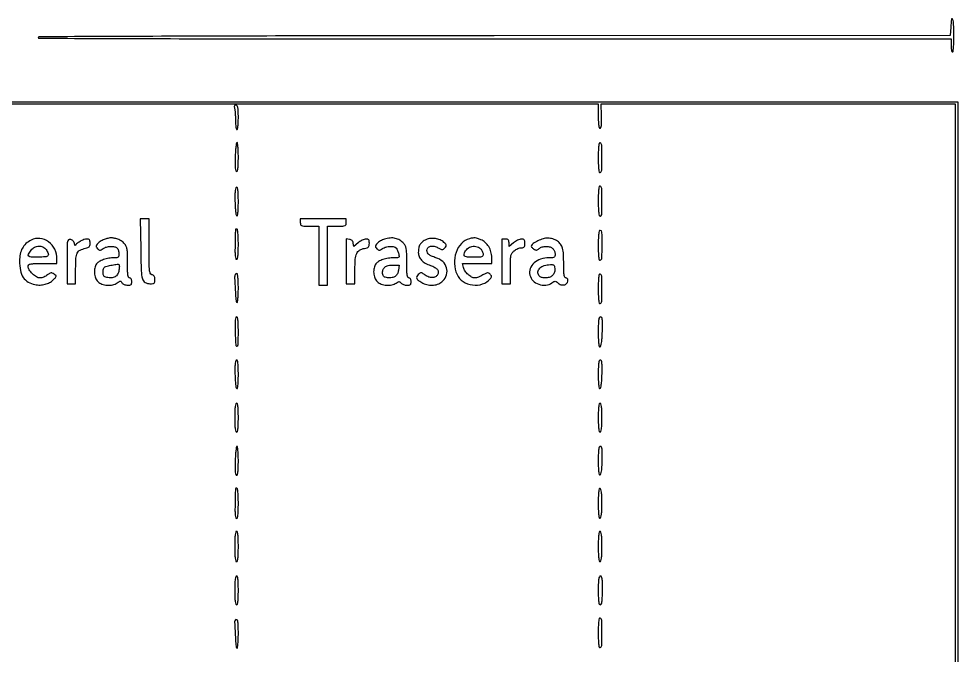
# Model space of a CAD drawing. Extents: x 0 to 1465, y 68 to 977.
# Drawn here: x 813 to 1465, y 528 to 970 of the extents above; entities that cross this region are included whole.
import ezdxf

# ---------------------------------------------------------------- set-up
doc = ezdxf.new("R2010")
doc.units = 0

msp = doc.modelspace()

# ---------------------------------------------------------------- linework, layer by layer
for points in [[(1459.799904, 964.25), (1459.5, 958.5), (1142.75, 958.24844, 0.000205), (1003.057081, 958.080103, 0.000583), (905.624215, 957.80913, 0.000019), (826.493348, 957.493778, 0.413035), (826, 956.99844, 0.413269), (826.493743, 956.503101, 0.000019), (905.623824, 956.250787, 0.000583), (1003.10612, 956.057325, 0.000205), (1143, 956), (1460, 956), (1460, 951.5, 0.020945), (1460.072283, 949.775243, 0.033738), (1460.29375, 948.321875, 0.036969), (1460.611488, 947.267028, 0.31052), (1461, 947, 0.377473), (1461.433932, 947.382029, 0.010078), (1461.728261, 950.125, 0.014876), (1461.935375, 953.755364, 0.00681), (1462, 958.5, 0.010624), (1461.836336, 966.201816, 0.080912), (1461.104212, 969.741334, 0.77395), (1460.324751, 969.653706, 0.022361)], [(962.369714, 907.75, -0.038671), (962.604285, 906.493308, -0.008703), (962.799577, 904.325, -0.008973), (962.936831, 901.80781, -0.008586), (962.986345, 899.25, 0.014665), (963.062694, 896.82803, 0.024991), (963.286579, 894.815914, 0.022805), (963.602215, 893.308344, 0.342192), (964, 893, 0.362465), (964.417447, 893.348392, 0.015687), (964.720588, 895.375, 0.019442), (964.93272, 898.081088, 0.009838), (965, 901.5, 0.005967), (964.944391, 906.159649, 0.041043), (964.702452, 908.435538, 0.110082), (964.209639, 909.578053, 0.240557), (963.383369, 910, 0.089952), (962.663717, 909.869475, 0.199763), (962.26462, 909.4953, 0.136451), (962.162127, 908.826446, 0.035681)], [(962.816413, 873.997821, 0.005862), (962.718812, 869.093941, 0.025322), (962.842475, 866.182956, 0.042054), (963.151554, 864.456479, 0.340106), (963.75, 863.997821, 0.335055), (964.354889, 864.45608, 0.0379), (964.718696, 866.249945, 0.024792), (964.939551, 869.198871, 0.006295), (965, 874, 0.008691), (964.933131, 877.846718, 0.014582), (964.72666, 881.072155, 0.008297), (964.440535, 883.670371, 0.377694), (964.066413, 884, 0.369049), (963.683305, 883.672644, 0.008074), (963.314121, 881.06186, 0.014432), (963.004912, 877.832746, 0.008745)], [(1215, 873.5, 0.005253), (1215.05541, 868.226153, 0.02509), (1215.269531, 865.223177, 0.048201), (1215.637577, 863.559192, 0.416487), (1216.25, 863.250015, 0.313007), (1217.412325, 864.80353, 0.009015), (1217.565599, 873.501354, 0.009017), (1217.40518, 882.198977, 0.312783), (1216.241614, 883.752795, 0.418472), (1215.634569, 883.443745, 0.046714), (1215.2694, 881.762457, 0.024836), (1215.055632, 878.7504, 0.005298)], [(962.671869, 843.276329, 0.008659), (962.812955, 839.24586, 0.017758), (963.090115, 836.098031, 0.01432), (963.452198, 833.733832, 0.273648), (963.921869, 833.19271, 0.446977), (964.415409, 833.474589, 0.025199), (964.73218, 835.427424, 0.020863), (964.939628, 838.442168, 0.006746), (965, 842.916667, 0.006226), (964.939666, 847.761634, 0.024612), (964.719001, 850.73334, 0.037548), (964.355575, 852.541084, 0.336145), (963.75, 853.000285, 0.33532), (963.150774, 852.547725, 0.041637), (962.815895, 850.84008, 0.025756), (962.647714, 847.989095, 0.006274)], [(1215, 843.583333, 0.005856), (1215.059795, 838.47847, 0.023539), (1215.279528, 835.366667, 0.035257), (1215.640616, 833.469177, 0.340364), (1216.25, 832.999997, 0.404898), (1217.423572, 834.136701, 0.008203), (1217.563461, 843.157611, 0.008478), (1217.402163, 852.189974, 0.31324), (1216.231317, 853.756228, 0.419933), (1215.631474, 853.448964, 0.045483), (1215.269391, 851.761419, 0.024716), (1215.055955, 848.761677, 0.005403)], [(897.177597, 810.151188, 0.004246), (897.542438, 794.923043, 0.057145), (898.356178, 789.412546, 0.194931), (900.217918, 786.942139, 0.135813), (903.622445, 786, 0.023126), (905.573532, 786.090292, 0.154753), (906.457152, 786.463421, 0.183073), (906.885071, 787.242956, 0.034988), (907, 788.883369, 0.041839), (906.886488, 790.237546, 0.091163), (906.531244, 791.213522, 0.111474), (905.909102, 791.877426, 0.085218), (905, 792.289749, -0.229391), (903.854982, 793.267488, -0.078022), (903.283035, 795.440824, -0.023636), (903.042628, 799.860568, -0.001769), (903, 811.90638), (903, 831), (899.927597, 831), (896.855195, 831)], [(1008, 828.5, 0.077921), (1008.225912, 827.059174, 0.226921), (1008.9, 826.346154, 0.085635), (1010.376461, 826.052512, 0.006367), (1014.5, 826), (1021, 826), (1021, 805.5), (1021, 785), (1024, 785), (1027, 785), (1027, 805.5), (1027, 826), (1033.5, 826, 0.006367), (1037.623539, 826.052512, 0.085635), (1039.1, 826.346154, 0.226921), (1039.774088, 827.059174, 0.077921), (1040, 828.5), (1040, 831), (1024, 831), (1008, 831)], [(962.962434, 823.75, 0.031275), (962.945052, 823.549828, 0.000071), (962.873501, 820.562424, 0.000475), (962.796581, 817.197337, 0.000296), (962.712434, 813.249743, 0.005826), (962.66709, 808.250546, 0.02458), (962.822087, 805.257065, 0.039314), (963.147425, 803.463809, 0.340555), (963.75, 802.999743, 0.339645), (964.358759, 803.467391, 0.035621), (964.720232, 805.349994, 0.023711), (964.940117, 808.438518, 0.005915), (965, 813.5, 0.007593), (964.934656, 817.802535, 0.016146), (964.72619, 821.125, 0.011579), (964.429243, 823.627482, 0.373418), (964, 824, 0.023523), (963.614141, 823.981837, 0.035607), (963.282715, 823.926563, 0.0392), (963.038198, 823.84694, 0.262942)], [(1215, 812.416667, 0.005301), (1215.05546, 807.186212, 0.025289), (1215.269682, 804.206563, 0.048798), (1215.638158, 802.557675, 0.415519), (1216.25, 802.25011, 0.311408), (1217.478239, 803.882024, 0.009339), (1217.682277, 812.856976, 0.009048), (1217.556467, 821.816311, 0.404832), (1216.334114, 823, 0.325781), (1215.669269, 822.515379, 0.046446), (1215.281515, 820.766786, 0.025907), (1215.057938, 817.734276, 0.005448)], [(821.019933, 816.283535, 0.067781), (817.49214, 813.823389, 0.080222), (814.981521, 810.630806, 0.075289), (813.497447, 806.639583, 0.05147), (813, 801.819998, 0.048408), (813.63835, 795.242012, 0.096431), (815.599306, 790.41318, 0.114415), (818.954385, 787.192631, 0.088142), (823.715544, 785.393586, 0.052248), (827.320188, 785.10081, 0.05746), (830.789353, 785.583151, 0.060726), (833.887255, 786.799872, 0.072589), (836.399383, 788.67211, 0.009405), (838.076013, 790.413028, 0.151135), (838.425371, 791.140373, 0.252666), (838.200476, 791.76189, 0.029413), (837.000783, 792.712005, 0.044548), (835.787984, 793.409593, 0.143848), (834.877665, 793.544571, 0.111112), (833.900593, 793.176966, 0.021341), (832.354465, 792.064182, -0.039022), (831.170517, 791.274011, -0.030911), (829.78378, 790.606353, -0.031818), (828.411927, 790.146724, -0.06501), (827.288218, 790, -0.13978), (824.859058, 790.692629, -0.051886), (822.023145, 792.889959, -0.051873), (819.718649, 795.602392, -0.151291), (819, 797.923077, -0.173617), (819.409332, 799.066382, -0.171246), (820.453704, 799.698077, -0.047515), (822.771992, 799.953708, -0.003716), (829, 800), (839, 800), (839, 803.032119, 0.11153), (837.448544, 809.900952, 0.123467), (833.122722, 815.142523, 0.134568), (827.151376, 817.442149, 0.14441)], [(846, 801.569551), (846, 786), (849, 786), (852, 786), (852, 796.345012, -0.014443), (852.214863, 803.781596, -0.097271), (853.129305, 807.337586, -0.167419), (855.103506, 809.343637, -0.066157), (858.815617, 810.613123, 0.032274), (860.518434, 811.069614, 0.127641), (861.417717, 811.659254, 0.141765), (861.865378, 812.574561, 0.043333), (862, 814.125, 0.033303), (861.903662, 815.569769, 0.124823), (861.567765, 816.407037, 0.16534), (860.935776, 816.851758, 0.071492), (859.904292, 817, 0.091986), (857.764911, 816.603055, 0.035514), (855.020875, 815.318219, 0.031689), (852.59095, 813.752943, 0.212909), (851.90032, 812.534392, -0.40409), (851.78582, 812.436637, -0.25921), (851.626847, 812.538228, -0.043342), (851.382729, 813.102556, -0.012966), (851.109325, 814, 0.061716), (850.673094, 815.052085, 0.070914), (850.008654, 815.911881, 0.075001), (849.16617, 816.51532, 0.082228), (848.209006, 816.819551, 0.228371), (846.958763, 816.425425, 0.169734), (846.280339, 815.122659, 0.034184), (846.037066, 811.907125, 0.001793)], [(872.418665, 816.924925, 0.037668), (871.103413, 816.433026, 0.026106), (869.698499, 815.691961, 0.026422), (868.416637, 814.8329, 0.048031), (867.485507, 813.983986, 0.02094), (866.45141, 812.740418, 0.146045), (866.174762, 812.009382, 0.180543), (866.37503, 811.327082, 0.035681), (867.22417, 810.347258, 0.0367), (868.210625, 809.495882, 0.163082), (868.928567, 809.261665, 0.130992), (869.732731, 809.482901, 0.020513), (871.129834, 810.378386, -0.084238), (873.455182, 811.481457, -0.057885), (876.34281, 811.945127, -0.060477), (879.053665, 811.735337, -0.147904), (880.8, 810.8, -0.087124), (881.260981, 810.142664, -0.036597), (881.6475, 809.13, -0.034792), (881.911466, 807.960023, -0.038105), (882, 806.8, -0.037213), (881.8833, 805.234156, -0.179356), (881.459323, 804.464886, -0.153517), (880.592748, 804.090835, -0.025283), (878.75, 803.994423, 0.040735), (874.956046, 803.678261, 0.042663), (871.323905, 802.751441, 0.046604), (868.330176, 801.384772, 0.110038), (866.529483, 799.73863, 0.098128), (865.257371, 796.854329, 0.073863), (865.006392, 793.388791, 0.074489), (865.771246, 790.029509, 0.103575), (867.454545, 787.454545, 0.112101), (870.188599, 785.732312, 0.069829), (873.918108, 784.97852, 0.068745), (877.779729, 785.277523, 0.099442), (880.905739, 786.64653, -0.014196), (882.346704, 787.596014, -0.139451), (883.039473, 787.793061, -0.225069), (883.567951, 787.542479, -0.043796), (884.177935, 786.64653, 0.106433), (884.751087, 785.996033, 0.058657), (885.675563, 785.467602, 0.05277), (886.819279, 785.117996, 0.04784), (888.04969, 785, 0.031251), (889.628623, 785.098784, 0.145514), (890.454969, 785.461842, 0.171226), (890.874566, 786.18017, 0.047412), (891, 787.5, 0.04716), (890.90137, 788.543379, 0.088208), (890.6, 789.333333, 0.118484), (890.11998, 789.822179, 0.140575), (889.5, 790, -0.296879), (888.726952, 790.503369, -0.06992), (888.284519, 792.060606, -0.02968), (888.054183, 795.0128, -0.00463), (888, 800.863636, 0.004727), (887.93661, 807.568914, 0.04174), (887.634283, 810.512763, 0.088961), (886.91033, 812.417456, 0.061256), (885.485795, 814.241477, 0.041191), (884.296026, 815.249852, 0.028029), (882.796342, 816.199893, 0.028308), (881.23447, 816.958299, 0.049552), (879.860795, 817.377841, 0.008888), (877.530043, 817.801054, 0.055715), (876.322933, 817.862103, 0.049395), (875.076193, 817.661553, 0.006097)], [(1040, 801.569551), (1040, 786), (1043, 786), (1046, 786), (1046, 795.777494, -0.01738), (1046.253313, 803.06282, -0.08674), (1047.231823, 807.01749, -0.151328), (1049.200923, 809.280857, -0.09251), (1052.528742, 810.57137, 0.026694), (1054.437759, 811.036153, 0.126416), (1055.393226, 811.613695, 0.151304), (1055.860617, 812.521919, 0.043765), (1056, 814.111291, 0.032734), (1055.900217, 815.63381, 0.142736), (1055.54028, 816.451983, 0.169081), (1054.836363, 816.87183, 0.050745), (1053.576725, 817, 0.076907), (1052.435745, 816.823458, 0.032216), (1050.982983, 816.25759, 0.030921), (1049.477904, 815.439919, 0.035019), (1048.149861, 814.472646), (1045.146271, 811.945292), (1044.823136, 814.222646, 0.069652), (1044.537405, 815.216194, 0.09067), (1044.003964, 815.995999, 0.09122), (1043.231936, 816.533358, 0.071382), (1042.25, 816.819551), (1040, 817.139102)], [(1066.418665, 816.924925, 0.037668), (1065.103413, 816.433026, 0.026106), (1063.698499, 815.691961, 0.026422), (1062.416637, 814.8329, 0.048031), (1061.485507, 813.983986, 0.02094), (1060.45141, 812.740418, 0.146045), (1060.174762, 812.009382, 0.180543), (1060.37503, 811.327082, 0.035681), (1061.22417, 810.347258, 0.0367), (1062.210625, 809.495882, 0.163082), (1062.928567, 809.261665, 0.130992), (1063.732731, 809.482901, 0.020513), (1065.129834, 810.378386, -0.085749), (1067.490786, 811.489685, -0.057615), (1070.443842, 811.947338, -0.060474), (1073.163679, 811.7234, -0.176985), (1074.739668, 810.75, -0.050975), (1075.163364, 810.082086, -0.018507), (1075.627987, 809.059375, -0.018129), (1076.057369, 807.894533, -0.020607), (1076.381165, 806.75, -0.029482), (1076.676952, 805.082376, -0.245428), (1076.411924, 804.388275, -0.169184), (1075.611735, 804.059805, -0.013212), (1073.269052, 803.994423, 0.036867), (1069.190307, 803.687199, 0.043408), (1065.425072, 802.783148, 0.04877), (1062.380762, 801.424123, 0.111066), (1060.529483, 799.73863, 0.098128), (1059.257371, 796.854329, 0.073863), (1059.006392, 793.388791, 0.074489), (1059.771246, 790.029509, 0.103575), (1061.454545, 787.454545, 0.111688), (1064.139732, 785.760039, 0.06685), (1067.849683, 784.980968, 0.066391), (1071.666405, 785.206808, 0.105216), (1074.670301, 786.481623, -0.022054), (1075.904954, 787.267626, -0.131452), (1076.63617, 787.463246, -0.174885), (1077.257755, 787.238975, -0.046418), (1078.015252, 786.481623, 0.090221), (1078.692617, 785.913263, 0.043015), (1079.728965, 785.435227, 0.040768), (1080.930548, 785.109501, 0.045839), (1082.122445, 785, 0.033058), (1083.650749, 785.101156, 0.146821), (1084.462244, 785.467198, 0.168429), (1084.876209, 786.187249, 0.047045), (1085, 787.5, 0.04716), (1084.90137, 788.543379, 0.088208), (1084.6, 789.333333, 0.118484), (1084.11998, 789.822179, 0.140575), (1083.5, 790, -0.296303), (1082.727379, 790.501928, -0.070287), (1082.284685, 792.051906, -0.029815), (1082.054242, 794.990876, -0.004659), (1082, 800.811439, 0.005338), (1081.933353, 807.054175, 0.034456), (1081.649508, 810.191228, 0.069575), (1081.032409, 812.200034, 0.078423), (1079.903972, 813.872699, 0.062561), (1077.07142, 816.238321, 0.087287), (1074.032978, 817.511223, 0.080644), (1070.560655, 817.725555, 0.045857)], [(1095.328737, 816.575762, 0.061505), (1092.892816, 815.10892, 0.09106), (1091.245089, 813.24649, 0.086149), (1090.309348, 810.839754, 0.049776), (1090, 807.740055, 0.096087), (1090.55175, 804.895472, 0.092763), (1092.129889, 802.4234, 0.07705), (1094.778356, 800.351586, 0.044215), (1098.486181, 798.688358, -0.042454), (1101.481288, 797.357461, -0.104527), (1103.295237, 795.794192, -0.15929), (1103.896572, 794.068293, -0.145841), (1103.392758, 792.25, -0.129406), (1101.845509, 790.798512, -0.11726), (1099.724618, 790.228308, -0.098577), (1097.267432, 790.643352, -0.068303), (1094.787793, 791.99877, 0.014323), (1092.937512, 793.286451, 0.123108), (1091.993293, 793.614484, 0.172878), (1091.154856, 793.397727, 0.035066), (1089.927481, 792.434372, 0.114292), (1088.904615, 790.963478, 0.22099), (1088.98167, 789.56261, 0.122856), (1090.289139, 788.114567, 0.028666), (1093.127507, 786.434063, 0.071625), (1096.806021, 785.156609, 0.074533), (1100.64433, 784.993578, 0.078168), (1104.203758, 785.949463, 0.092013), (1107.076923, 787.923077, 0.126002), (1109.653785, 792.273906, 0.144904), (1109.635637, 797.085755, 0.136407), (1106.962352, 801.324074, 0.106743), (1102.234363, 804.057932, -0.021185), (1099.151262, 805.197137, -0.072384), (1097.322846, 806.295181, -0.114659), (1096.347349, 807.559543, -0.107617), (1096, 809.154669, -0.182931), (1096.681489, 810.955031, -0.15438), (1098.438183, 812.009793, -0.113296), (1100.96704, 812.031946, -0.076421), (1103.668859, 810.985826, 0.012903), (1105.650492, 809.913127, 0.114017), (1106.609755, 809.675025, 0.174471), (1107.389265, 809.941348, 0.040158), (1108.417365, 810.908689, 0.037954), (1109.24868, 811.980508, 0.191383), (1109.400452, 812.708167, 0.14433), (1109.027114, 813.463132, 0.018884), (1107.748506, 814.746111, 0.085131), (1105.153486, 816.444388, 0.065938), (1101.900109, 817.372697, 0.064902), (1098.462849, 817.429906, 0.076694)], [(1125.5, 817.267236, 0.144852), (1119.937035, 813.985041, 0.104532), (1116.2007, 807.776481, 0.094792), (1115.072703, 800.020204, 0.095722), (1116.895106, 792.424139, 0.142484), (1121.091419, 787.535981, 0.113411), (1127.644706, 785.125344, 0.112793), (1134.622439, 785.811395, 0.139757), (1139.98693, 789.484252, 0.039543), (1140.635555, 790.405058, 0.14911), (1140.800443, 791.082972, 0.145792), (1140.560465, 791.746596, 0.037234), (1139.806488, 792.622083, 0.063847), (1138.837416, 793.370893, 0.161662), (1137.977449, 793.554014, 0.095246), (1136.890051, 793.216851, 0.014226), (1134.892391, 792.075633, -0.025235), (1133.432511, 791.283734, -0.022859), (1131.851958, 790.613899, -0.02352), (1130.38133, 790.145878, -0.064935), (1129.305764, 790.003738, -0.125971), (1127.031693, 790.581782, -0.061128), (1124.5768, 792.340447, -0.059345), (1122.521845, 794.738514, -0.090042), (1121.429241, 797.25), (1120.783184, 800), (1130.891592, 800), (1141, 800), (1140.996262, 804.25, 0.066972), (1140.465245, 808.170618, 0.069612), (1138.918133, 811.75601, 0.072673), (1136.521619, 814.651084, 0.08482), (1133.510222, 816.560176, 0.018896), (1131.142387, 817.446011, 0.058106), (1129.469445, 817.79232, 0.061009), (1127.80665, 817.736054, 0.022415)], [(1148, 801.5), (1148, 786), (1151, 786), (1154, 786), (1154, 796.42742, -0.004502), (1154.059422, 803.027434, -0.047471), (1154.362862, 805.704245, -0.108869), (1155.116114, 807.37022, -0.065786), (1156.634859, 808.92742, -0.037799), (1157.817301, 809.720768, -0.030619), (1159.190488, 810.39118, -0.031595), (1160.540351, 810.853221, -0.066754), (1161.634859, 811, 0.054502), (1162.863329, 811.134308, 0.173043), (1163.552905, 811.567106, 0.137657), (1163.904282, 812.412245, 0.030115), (1164, 814, 0.030098), (1163.903643, 815.599248, 0.140692), (1163.54806, 816.440501, 0.173179), (1162.846423, 816.869123, 0.051403), (1161.576725, 817, 0.07819), (1160.431112, 816.819746, 0.031964), (1158.961499, 816.239512, 0.030654), (1157.43277, 815.401922, 0.03426), (1156.076725, 814.411106), (1153, 811.822213), (1153, 814.411106, 0.04203), (1152.888071, 815.74028, 0.151112), (1152.508584, 816.491111, 0.156181), (1151.780202, 816.882438, 0.045819), (1150.5, 817), (1148, 817)], [(1173.068539, 815.777533, 0.016454), (1169.749957, 813.862588, 0.132369), (1168.558168, 812.586673, 0.300386), (1168.668398, 811.43606, 0.083548), (1170.093184, 810.173879, 0.034734), (1171.279665, 809.542839, 0.122244), (1172.124413, 809.392533, 0.128048), (1172.918861, 809.657482, 0.039759), (1173.924533, 810.431703, -0.116065), (1175.97328, 811.562853, -0.068532), (1178.755523, 811.945066, -0.069275), (1181.499078, 811.56219, -0.127791), (1183.428571, 810.428571, -0.063743), (1184.030555, 809.649849, -0.039129), (1184.538393, 808.605357, -0.038689), (1184.884763, 807.473599, -0.054969), (1185, 806.428571, -0.060947), (1184.835573, 805.084659, -0.204763), (1184.31234, 804.392697, -0.115895), (1183.227847, 804.070652, -0.014384), (1180.75, 803.998446, 0.079447), (1174.981396, 803.07386, 0.105272), (1170.398424, 800.405453, 0.123871), (1167.786093, 796.480794, 0.140156), (1167.505145, 791.976575, 0.144354), (1169.611684, 788.147293, 0.111425), (1173.671024, 785.606787, 0.108302), (1178.529115, 785.013576, 0.129912), (1182.838714, 786.599584, -0.023097), (1184.227087, 787.479386, -0.135329), (1185.056179, 787.69075, -0.149796), (1185.832961, 787.436098, -0.030358), (1186.978755, 786.519227, 0.105513), (1189.002111, 785.346405, 0.123898), (1191.208197, 785.19499, 0.146881), (1192.963138, 786.085753, 0.168661), (1193.819551, 787.75, 0.046348), (1193.867872, 788.746593, 0.116249), (1193.671038, 789.442516, 0.157322), (1193.23315, 789.851771, 0.110326), (1192.569551, 790, -0.264655), (1191.764751, 790.458073, -0.093031), (1191.291589, 791.752802, -0.035905), (1191.054768, 794.290057, -0.005322), (1191, 799.4349, 0.013319), (1190.814839, 806.384887, 0.052859), (1190.140104, 810.595598, 0.087829), (1188.823003, 813.395319, 0.094234), (1186.650405, 815.493408, 0.062988), (1183.407766, 817.076731, 0.077028), (1180.088665, 817.662441, 0.0743), (1176.653741, 817.222408, 0.053731)], [(831.443296, 809.777494, -0.048472), (833.01734, 806.990655, -0.312689), (832.730054, 805.48743, -0.175974), (830.897652, 804.652666, -0.017512), (825.999485, 804.436693, -0.013539), (820.994389, 804.526956, -0.187255), (819.367376, 805.244445, -0.339237), (819.190796, 806.583294, -0.035901), (821.07258, 809.365141, -0.10909), (823.443121, 811.309545, -0.10789), (826.421588, 812.084969, -0.114701), (829.308523, 811.533755, -0.136518)], [(1133.171259, 810.345012, -0.056501), (1133.871244, 809.550689, -0.041327), (1134.462807, 808.533746, -0.042024), (1134.866785, 807.461317, -0.069174), (1135, 806.503025, -0.111234), (1134.728633, 805.298312, -0.209897), (1133.989618, 804.658084, -0.072453), (1132.384069, 804.406464, -0.006336), (1128.25, 804.414201, -0.006343), (1124.214498, 804.524113, -0.068999), (1122.616979, 804.811011, -0.22196), (1121.955038, 805.430539, -0.138544), (1121.840254, 806.506189, -0.141711), (1123.363185, 809.654288, -0.12871), (1126.384699, 811.645417, -0.127933), (1130.009256, 811.90745, -0.139201)], [(882.084395, 795.303993, -0.091247), (881.120204, 792.605129, -0.130062), (879.332219, 790.811378, -0.121181), (876.787088, 790.059773, -0.073097), (873.640432, 790.375398, -0.048891), (872.315568, 790.849439, -0.124288), (871.532616, 791.493825, -0.11775), (871.1251, 792.456492, -0.04153), (871, 793.960035, -0.039237), (871.092365, 795.135239, -0.042342), (871.367188, 796.251, -0.046454), (871.769627, 797.154654, -0.126819), (872.25, 797.655927, -0.084333), (873.84203, 798.303142, -0.011906), (877.328057, 798.988216, -0.009202), (880.890922, 799.533372, -0.143524), (882.098235, 799.34884, -0.270109), (882.30294, 799.053693, -0.02055), (882.340941, 798.045463, -0.023832), (882.275595, 796.767219, -0.015602)], [(1076.186883, 795.475074, -0.077978), (1075.458294, 792.861408, -0.132869), (1074.021451, 791.126478, -0.120559), (1071.793636, 790.24967, -0.057922), (1068.703794, 790.190088, -0.033225), (1067.030008, 790.465114, -0.117351), (1066.061729, 790.948369, -0.137686), (1065.500903, 791.767081, -0.052926), (1065.195709, 793.12428, -0.109738), (1065.451701, 795.596878, -0.141651), (1066.740542, 797.467923, -0.11464), (1069.079189, 798.620464, -0.057465), (1072.370628, 799), (1076.598399, 799)], [(1183.415347, 791.90646, -0.123083), (1181.522651, 790.638375, -0.067315), (1178.774916, 790.05002, -0.068543), (1176.040323, 790.215282, -0.14811), (1174.2, 791.2, -0.178285), (1173.061155, 793.666672, -0.189261), (1173.832114, 796.20908, -0.130134), (1176.535674, 798.236574, -0.076112), (1180.5, 799.176156, -0.015639), (1182.922821, 799.296207, -0.137411), (1183.951794, 799.028115, -0.196958), (1184.505693, 798.30532, -0.038207), (1184.820335, 796.65646, -0.053349), (1184.827449, 795.382134, -0.046677), (1184.570087, 794.074294, -0.047788), (1184.08497, 792.870529, -0.064331)], [(962.792205, 792.25, 0.114566), (962.380155, 790.007278, 0.004974), (962.832966, 781.984974, 0.002501), (963.432745, 773.591273, 0.392028), (964.070969, 773, 0.378054), (964.441904, 773.327237, 0.008095), (964.727097, 775.9375, 0.014446), (964.93317, 779.165801, 0.008714), (965, 783, 0.008616), (964.933239, 786.874086, 0.014841), (964.726475, 790.093204, 0.008707), (964.439112, 792.665909, 0.377016), (964.059017, 793, 0.072449), (963.674932, 792.944053, 0.06139), (963.298735, 792.779688, 0.063568), (962.986789, 792.536829, 0.093391)], [(1215, 782.5, 0.005331), (1215.055797, 777.267122, 0.024647), (1215.269303, 774.248326, 0.045628), (1215.632351, 772.554027, 0.419929), (1216.235393, 772.245131, 0.312761), (1217.396233, 773.795179, 0.008961), (1217.558408, 782.497351, 0.008958), (1217.408677, 791.199853, 0.313094), (1216.25, 792.74969, 0.416533), (1215.637579, 792.440615, 0.048213), (1215.269524, 790.77682, 0.025091), (1215.055407, 787.773939, 0.005253)], [(962.814714, 752.483088, 0.004524), (963.171218, 743.335129, 0.477052), (964.057609, 742.685374, 0.335733), (964.918954, 743.783163, 0.004369), (965, 753.059017, 0.006343), (964.939484, 757.829506, 0.024928), (964.718511, 760.761857, 0.038189), (964.354423, 762.545127, 0.334546), (963.75, 763.00211, 0.344534), (963.147467, 762.532638, 0.039174), (962.840717, 760.712783, 0.024133), (962.717096, 757.656412, 0.005518)], [(1215, 752.416667, 0.005304), (1215.055482, 747.186888, 0.025279), (1215.269733, 744.206545, 0.048704), (1215.63815, 742.55627, 0.41518), (1216.25, 742.247951, 0.255638), (1216.847451, 742.889315, 0.025511), (1217.275622, 745.019059, 0.021657), (1217.606717, 748.188734, 0.007298), (1217.821246, 752.831284, 0.004481), (1217.949719, 758.510287, 0.034005), (1217.804363, 761.183174, 0.094379), (1217.374477, 762.522831, 0.274628), (1216.571246, 763, 0.279212), (1215.755571, 762.505996, 0.08377), (1215.287116, 761.066092, 0.032301), (1215.053145, 758.24711, 0.004557)], [(962.671869, 723.276329, 0.008659), (962.812955, 719.24586, 0.017758), (963.090115, 716.098031, 0.01432), (963.452198, 713.733832, 0.273648), (963.921869, 713.19271, 0.446977), (964.415409, 713.474589, 0.025199), (964.73218, 715.427424, 0.020863), (964.939628, 718.442168, 0.006746), (965, 722.916667, 0.006226), (964.939666, 727.761634, 0.024612), (964.719001, 730.73334, 0.037548), (964.355575, 732.541084, 0.336145), (963.75, 733.000285, 0.33532), (963.150774, 732.547725, 0.041637), (962.815895, 730.84008, 0.025756), (962.647714, 727.989095, 0.006274)], [(1215, 722.916667, 0.006031), (1215.057642, 718.137975, 0.024263), (1215.269501, 715.226526, 0.040008), (1215.616935, 713.522466, 0.426169), (1216.179783, 713.226594, 0.261583), (1216.723222, 713.824942, 0.021457), (1217.121062, 715.977778, 0.020683), (1217.424684, 719.051299, 0.008101), (1217.598976, 723.309928, 0.005408), (1217.669601, 728.396061, 0.031066), (1217.51064, 731.085205, 0.069827), (1217.12479, 732.532257, 0.301352), (1216.419193, 733, 0.304359), (1215.703862, 732.520112, 0.062372), (1215.285187, 730.973756, 0.029546), (1215.056734, 728.150858, 0.005419)], [(962.5, 692.997455, 0.006291), (962.560417, 688.195876, 0.024808), (962.781231, 685.248127, 0.037984), (963.145067, 683.456087, 0.335627), (963.75, 682.999134, 0.335305), (964.354911, 683.456837, 0.037934), (964.718728, 685.249978, 0.024798), (964.939565, 688.198495, 0.006293), (965, 693, 0.006289), (964.939593, 697.802235, 0.02481), (964.718792, 700.749958, 0.038001), (964.354953, 702.541695, 0.335788), (963.75, 702.998321, 0.335143), (963.145109, 702.540291, 0.037917), (962.781295, 700.746846, 0.024796), (962.560444, 697.798305, 0.006295)], [(1215, 693, 0.006292), (1215.060425, 688.198242, 0.024802), (1215.28125, 685.25, 0.037957), (1215.645074, 683.457345, 0.335472), (1216.25, 683.000015, 0.335198), (1216.855312, 683.45719, 0.037717), (1217.222664, 685.253933, 0.024768), (1217.449564, 688.204403, 0.006318), (1217.519536, 693.000015, 0.00616), (1217.469202, 697.8559, 0.025423), (1217.253494, 700.784627, 0.040828), (1216.887014, 702.538715, 0.332283), (1216.269536, 703, 0.33203), (1215.65165, 702.538847, 0.040575), (1215.281738, 700.780777, 0.02539), (1215.059998, 697.849781, 0.006185)], [(962.816413, 662.997821, 0.005862), (962.718812, 658.093941, 0.025322), (962.842475, 655.182956, 0.042054), (963.151554, 653.456479, 0.340106), (963.75, 652.997821, 0.335055), (964.354889, 653.45608, 0.0379), (964.718696, 655.249945, 0.024792), (964.939551, 658.198871, 0.006295), (965, 663, 0.008691), (964.933131, 666.846718, 0.014582), (964.72666, 670.072155, 0.008297), (964.440535, 672.670371, 0.377694), (964.066413, 673, 0.369049), (963.683305, 672.672644, 0.008074), (963.314121, 670.06186, 0.014432), (963.004912, 666.832746, 0.008745)], [(1215, 662.916667, 0.005613), (1215.055787, 657.946979, 0.026541), (1215.270678, 655.106882, 0.05254), (1215.641725, 653.547292, 0.409161), (1216.25, 653.249336, 0.253349), (1216.842599, 653.881294, 0.027884), (1217.253537, 655.895504, 0.022829), (1217.555638, 658.910883, 0.007666), (1217.727605, 663.33267, 0.005211), (1217.795599, 668.515981, 0.032833), (1217.629396, 671.152867, 0.080015), (1217.22013, 672.533011, 0.28832), (1216.477605, 673, 0.292472), (1215.725246, 672.518747, 0.071911), (1215.286635, 671.043974, 0.031197), (1215.055567, 668.270779, 0.005189)], [(962.962434, 643.75, 0.031275), (962.945052, 643.549828, 0.000071), (962.873501, 640.562424, 0.000475), (962.796581, 637.197337, 0.000296), (962.712434, 633.249743, 0.005826), (962.66709, 628.250546, 0.02458), (962.822087, 625.257065, 0.039314), (963.147425, 623.463809, 0.340555), (963.75, 622.999743, 0.339645), (964.358759, 623.467391, 0.035621), (964.720232, 625.349994, 0.023711), (964.940117, 628.438518, 0.005915), (965, 633.5, 0.007593), (964.934656, 637.802535, 0.016146), (964.72619, 641.125, 0.011579), (964.429243, 643.627482, 0.373418), (964, 644, 0.023523), (963.614141, 643.981837, 0.035607), (963.282715, 643.926563, 0.0392), (963.038198, 643.84694, 0.262942)], [(1215, 633.5, 0.005248), (1215.055372, 628.224999, 0.025106), (1215.269445, 625.223206, 0.048359), (1215.637593, 623.561589, 0.417066), (1216.25, 623.253695, 0.256271), (1216.843121, 623.897245, 0.030401), (1217.207524, 625.876018, 0.023246), (1217.434767, 628.906317, 0.007092), (1217.5, 633.505284, 0.007083), (1217.434824, 638.105635, 0.02327), (1217.207658, 641.134326, 0.030477), (1216.843288, 643.110545, 0.257187), (1216.25, 643.751589, 0.416234), (1215.637571, 643.441852, 0.048132), (1215.269568, 641.776835, 0.025083), (1215.055427, 638.773344, 0.005255)], [(962.5, 603.5, 0.005915), (962.559881, 598.438443, 0.023712), (962.779762, 595.35, 0.035627), (963.141236, 593.467538, 0.339695), (963.75, 593, 0.339695), (964.358764, 593.467538, 0.035627), (964.720238, 595.35, 0.023712), (964.940119, 598.438443, 0.005915), (965, 603.5, 0.005915), (964.940119, 608.561557, 0.023712), (964.720238, 611.65, 0.035627), (964.358764, 613.532462, 0.339695), (963.75, 614, 0.339695), (963.141236, 613.532462, 0.035627), (962.779762, 611.65, 0.023712), (962.559881, 608.561557, 0.005915)], [(1215, 603.5, 0.005916), (1215.05989, 598.438689, 0.023708), (1215.279782, 595.34998, 0.035607), (1215.64125, 593.467051, 0.33953), (1216.25, 592.99915, 0.339854), (1216.858771, 593.466313, 0.03565), (1217.220256, 595.348175, 0.023717), (1217.440127, 598.436148, 0.005914), (1217.5, 603.497571, 0.005918), (1217.440102, 608.558291, 0.023707), (1217.220198, 611.647024, 0.035593), (1216.858733, 613.530223, 0.339383), (1216.25, 613.99842, 0.340001), (1215.641212, 613.531555, 0.035664), (1215.279724, 611.649962, 0.023719), (1215.059864, 608.562013, 0.005913)], [(962.5, 573, 0.006292), (962.560425, 568.198246, 0.024802), (962.78125, 565.25, 0.037957), (963.145075, 563.457336, 0.335469), (963.75, 563, 0.335469), (964.354925, 563.457336, 0.037957), (964.71875, 565.25, 0.024802), (964.939575, 568.198246, 0.006292), (965, 573, 0.006292), (964.939575, 577.801754, 0.024802), (964.71875, 580.75, 0.037957), (964.354925, 582.542664, 0.335469), (963.75, 583, 0.335469), (963.145075, 582.542664, 0.037957), (962.78125, 580.75, 0.024802), (962.560425, 577.801754, 0.006292)], [(1215, 573, 0.005528), (1215.057077, 567.837176, 0.029439), (1215.285188, 565.026169, 0.061079), (1215.700337, 563.477068, 0.305765), (1216.407524, 563, 0.30496), (1217.117348, 563.477327, 0.059313), (1217.548159, 565.044283, 0.029265), (1217.806701, 567.867993, 0.005649), (1217.917034, 573, 0.005016), (1217.917935, 578.398737, 0.032504), (1217.714564, 581.110724, 0.080052), (1217.278483, 582.522468, 0.285237), (1216.50951, 583, 0.28484), (1215.737713, 582.521501, 0.07791), (1215.287738, 581.093834, 0.032338), (1215.05506, 578.368386, 0.005128)], [(962.916667, 552.587724, 0.21224), (962.380655, 551.21563, 0.003223), (962.837957, 542.479125, 0.002482), (963.40301, 533.621403, 0.394241), (964.06862, 533, 0.377893), (964.440953, 533.328285, 0.008177), (964.726715, 535.934189, 0.014505), (964.9331, 539.16151, 0.008714), (965, 543, 0.007796), (964.91121, 548.694208, 0.045727), (964.545826, 551.660171, 0.194138), (963.853838, 552.677157, 0.35653)], [(1215, 543.5, 0.005298), (1215.055634, 538.24979, 0.024834), (1215.269399, 535.237659, 0.046702), (1215.634544, 533.556231, 0.418488), (1216.241546, 533.247182, 0.312779), (1217.404999, 534.800824, 0.00902), (1217.565456, 543.496029, 0.009022), (1217.412133, 552.191272, 0.312499), (1216.25, 553.747448, 0.416886), (1215.637588, 553.439156, 0.04831), (1215.269471, 551.776803, 0.025101), (1215.055384, 548.774642, 0.00525)]]:
    msp.add_lwpolyline(points, format="xyb", close=True)
msp.add_lwpolyline([(38.002529, 521), (38.010047, 130), (751.505024, 130), (1465, 130), (1465, 521), (1465, 912), (751.497505, 912), (37.99501, 912)], close=True)
msp.add_lwpolyline([(680, 911), (947.5, 911), (1215, 911), (1215, 902.5, 0.007764), (1215.062464, 898.477373, 0.028744), (1215.28679, 895.949974, 0.046207), (1215.658007, 894.422114, 0.320163), (1216.25, 893.999128, 0.323054), (1216.83767, 894.422448, 0.050089), (1217.171766, 895.905923, 0.02927), (1217.329424, 898.409133, 0.007351), (1217.287188, 902.499128), (1217.074375, 911), (1340.037188, 911), (1463, 911), (1463, 521)], format="xyb")

doc.saveas('drawing.dxf')
